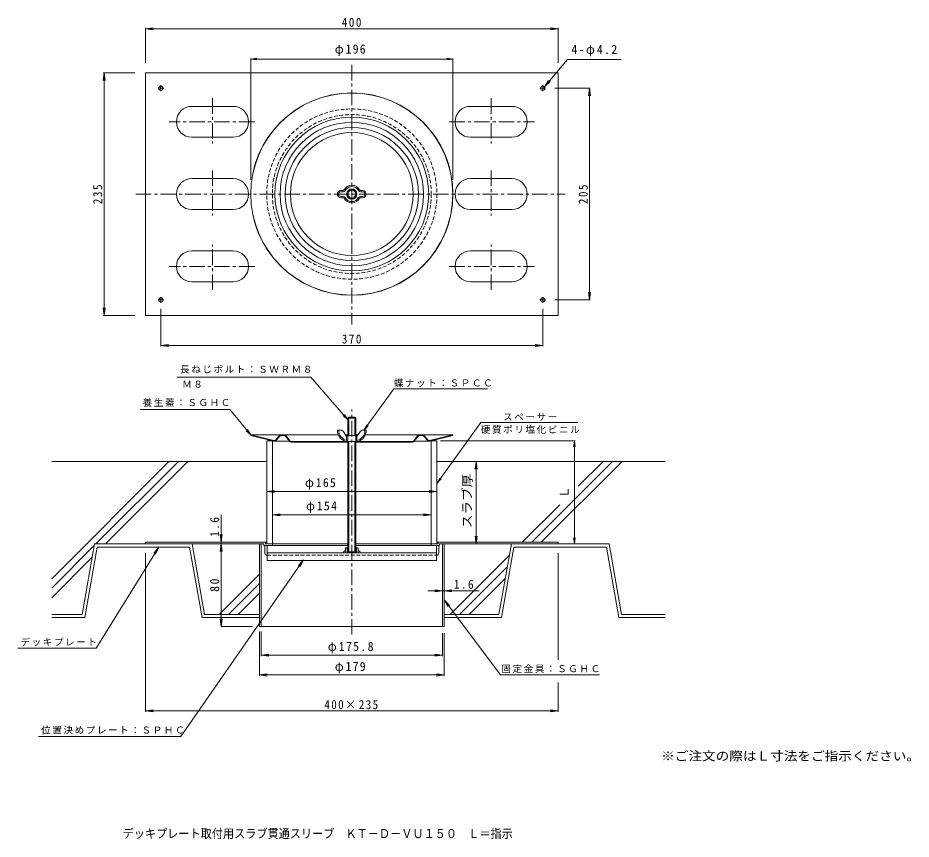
# Model space of a CAD drawing. Units: millimetres at full size, sheet at 1:3. Extents: x -367 to 498, y -409 to 387.
import ezdxf
from ezdxf.enums import TextEntityAlignment as Align

# ---------------------------------------------------------------- set-up
doc = ezdxf.new("R2010")
doc.units = ezdxf.units.MM
doc.header["$LTSCALE"] = 3
doc.linetypes.add('CHAIN1', pattern=[8, 5, -1, 1, -1])
doc.linetypes.add('DASHED1', pattern=[1.8, 1.2, -0.6])
for name, color, linetype, lineweight in [('3-0', 4, 'Continuous', 9), ('3-1', 6, 'DASHED1', 9), ('3-2', 3, 'Continuous', 9), ('3-4', 7, 'Continuous', 9), ('3-5', 7, 'Continuous', 9), ('3-6', 6, 'Continuous', 9), ('3-8', 7, 'Continuous', 9), ('3-A', 2, 'Continuous', 9), ('3-E', 7, 'Continuous', 9), ('3-F', 7, 'Continuous', 9)]:
    doc.layers.add(name, color=color, linetype=linetype, lineweight=lineweight)
doc.layers.add('F-5_F-5ﾚｲﾔ', color=2, linetype='Continuous')
doc.styles.add('ＭＳ ゴシック', font='')
doc.styles.get('ＭＳ ゴシック').set_extended_font_data('MS Gothic')

msp = doc.modelspace()

# ---------------------------------------------------------------- linework, layer by layer
at = {"layer": '3-0', "linetype": 'CHAIN1'}
for p, q in [((-43.437, 340.928), (-43.437, 89.483)), ((-252.756, 215.854), (163.215, 215.854))]:
    msp.add_line(p, q, dxfattribs=at)
at = {"layer": '3-0'}
for p, q in [((-141.437, -17.875), (-141.316, -17.39)), ((-141.437, -17.875), (-118.956, -23.48)), ((-141.316, -17.39), (-118.835, -22.994)), ((-141.316, -17.39), (-56.507, -17.39)), ((-118.472, -23.539), (-103.83, -23.539)), ((-117.334, -22.516), (-113.685, -18.262)), ((-116.954, -22.841), (-113.305, -18.587)), ((-109.168, -17.89), (-111.787, -17.89)), ((-107.582, -18.67), (-103.933, -23.414)), ((-107.186, -18.365), (-103.537, -23.109)), ((15.079, -23.889), (-101.952, -23.889)), ((-101.952, -24.39), (-47.437, -24.39)), ((-49.382, -17.39), (-47.437, -17.39)), ((-47.937, -23.889), (-47.937, -24.39)), ((-39.437, -17.39), (-37.492, -17.39)), ((-39.437, -24.39), (15.079, -24.39)), ((-38.937, -23.889), (-38.937, -24.39)), ((-30.366, -17.39), (54.442, -17.39)), ((16.664, -23.109), (20.313, -18.365)), ((31.599, -23.539), (16.957, -23.539)), ((20.709, -18.67), (17.06, -23.414)), ((22.294, -17.89), (24.914, -17.89)), ((26.432, -18.587), (30.081, -22.841)), ((30.46, -22.516), (26.812, -18.262)), ((54.442, -17.39), (31.962, -22.994)), ((32.083, -23.48), (54.563, -17.875)), ((54.563, -17.875), (54.442, -17.39))]:
    msp.add_line(p, q, dxfattribs=at)
for radius in [98, 97.879, 74.5, 69.5, 64.5, 59.5]:
    msp.add_circle((-43.437, 215.854), radius, dxfattribs=at)
for centre, radius, start, end in [((-118.472, -21.539), 2, 256.00023, 319.37816), ((-118.472, -21.539), 1.5, 256.00023, 319.37816), ((-111.787, -19.89), 2.5, 90, 139.37816), ((-111.787, -19.89), 2, 90, 139.37816), ((-109.168, -19.89), 2.5, 37.56908, 90), ((-109.168, -19.89), 2, 37.56908, 90), ((-101.952, -21.889), 2.5, 217.56908, 270), ((-101.952, -21.889), 2, 217.56908, 270), ((15.079, -21.889), 2, 270, 322.43092), ((15.079, -21.889), 2.5, 270, 322.43092), ((22.294, -19.89), 2.5, 90, 142.43092), ((22.294, -19.89), 2, 90, 142.43092), ((24.914, -19.89), 2.5, 40.62184, 90), ((24.914, -19.89), 2, 40.62184, 90), ((31.599, -21.539), 2, 220.62184, 283.99977), ((31.599, -21.539), 1.5, 220.62184, 283.99977)]:
    msp.add_arc(centre, radius, start, end, dxfattribs=at)
at = {"layer": '3-1', "linetype": 'CHAIN1'}
msp.add_line((-43.437, -210.856), (-43.437, 7.32), dxfattribs=at)
at = {"layer": '3-1', "linetype": 'Continuous'}
msp.add_line((33.563, -32.433), (33.563, -23.111), dxfattribs=at)
at = {"layer": '3-1'}
for radius in [82.5, 77]:
    msp.add_circle((-43.437, 215.854), radius, dxfattribs=at)
at = {"layer": '3-1', "color": 4}
msp.add_circle((-43.437, 215.854), 4.5, dxfattribs=at)
at = {"layer": '3-2'}
for p, q in [((-127.737, -131.71), (-127.737, -124.71)), ((-125.437, -124.71), (-125.437, -139.01)), ((38.563, -124.71), (38.563, -139.01)), ((40.863, -131.71), (40.863, -124.71)), ((38.563, -131.71), (-125.437, -131.71)), ((-125.437, -139.01), (38.563, -139.01))]:
    msp.add_line(p, q, dxfattribs=at)
at = {"layer": '3-2', "color": 2}
for p, q in [((-51.629, -130.71), (-49.437, -129.445)), ((-47.937, -126.711), (-47.937, -131.71)), ((-38.937, -126.71), (-38.937, -131.71)), ((-35.244, -130.71), (-37.437, -129.445)), ((-51.629, -130.71), (-51.629, -131.71)), ((-35.244, -130.71), (-35.244, -131.71))]:
    msp.add_line(p, q, dxfattribs=at)
at = {"layer": '3-2', "linetype": 'DASHED1'}
msp.add_line((-125.437, -134.01), (38.563, -134.01), dxfattribs=at)
at = {"layer": '3-2'}
for centre, start, end in [((-125.437, -131.71), 180, 270), ((38.563, -131.71), 270, 0)]:
    msp.add_arc(centre, 2.3, start, end, dxfattribs=at)
at = {"layer": '3-4'}
for p, q in [((-141.437, 346.666), (-135.488, 347.45)), ((-141.437, 347.266), (-141.437, 229.724)), ((-141.437, 346.666), (-135.488, 345.883)), ((-141.437, 346.666), (54.563, 346.666)), ((54.563, 346.666), (48.615, 347.45)), ((54.563, 346.666), (48.615, 345.883)), ((54.563, 347.266), (54.563, 229.724)), ((-283.324, 333.354), (-284.303, 325.919)), ((-284.224, 333.354), (-253.708, 333.354)), ((-283.324, 333.354), (-282.345, 325.919)), ((-283.324, 98.354), (-283.324, 333.354)), ((-283.324, 98.354), (-284.303, 105.79)), ((-283.324, 98.354), (-282.345, 105.79)), ((-228.437, 68.246), (-228.437, 104.672)), ((141.563, 68.246), (141.563, 104.672)), ((-284.224, 98.354), (-253.708, 98.354)), ((-228.437, 69.146), (-221.001, 70.125)), ((141.563, 69.146), (134.128, 70.125)), ((-228.437, 69.146), (141.563, 69.146)), ((-228.437, 69.146), (-221.001, 68.167)), ((141.563, 69.146), (134.128, 68.167)), ((172.82, -23.111), (42.574, -23.111)), ((172.22, -23.111), (171.436, -29.059)), ((172.22, -23.111), (173.003, -29.059)), ((172.22, -123.111), (172.22, -23.111)), ((77.963, -43.111), (72.347, -43.111)), ((77.063, -43.111), (78.042, -50.546)), ((-125.937, -72.233), (-118.501, -71.254)), ((-125.937, -72.233), (-118.501, -73.212)), ((-125.937, -72.233), (39.063, -72.233)), ((39.063, -72.233), (31.628, -71.254)), ((39.063, -72.233), (31.628, -73.212)), ((-170.06, -94.728), (-170.06, -123.111)), ((-120.437, -94.74), (-113.001, -93.761)), ((-120.437, -94.74), (-113.001, -95.719)), ((-120.437, -94.74), (33.563, -94.74)), ((26.128, -93.761), (33.563, -94.74)), ((26.128, -95.719), (33.563, -94.74)), ((-170.06, -121.511), (-171.038, -114.075)), ((-170.06, -121.511), (-169.081, -114.075)), ((77.063, -123.111), (76.084, -115.675)), ((77.063, -123.111), (78.042, -115.675)), ((172.22, -123.111), (171.436, -117.162)), ((172.22, -123.111), (173.003, -117.162)), ((-230.491, -126.111), (-235.239, -131.916)), ((-170.06, -123.111), (-171.038, -130.546)), ((-170.06, -203.11), (-170.06, -123.111)), ((-170.06, -123.111), (-169.081, -130.546)), ((80.05, -168.445), (30.223, -168.445)), ((44.463, -168.445), (37.028, -167.466)), ((44.463, -168.445), (37.028, -169.424)), ((46.063, -168.445), (53.499, -167.466)), ((46.063, -168.445), (53.499, -169.424)), ((-170.06, -203.11), (-171.038, -195.675)), ((-170.06, -203.11), (-169.081, -195.675)), ((-139.651, -203.11), (-170.06, -203.11)), ((-131.337, -231.837), (-131.337, -207.96)), ((44.463, -231.837), (44.463, -209.413)), ((-131.337, -230.937), (-123.901, -229.958)), ((-131.337, -230.937), (-123.901, -231.916)), ((-131.337, -230.937), (44.463, -230.937)), ((44.463, -230.937), (37.028, -229.958)), ((44.463, -230.937), (37.028, -231.916))]:
    msp.add_line(p, q, dxfattribs=at)
at = {"layer": '3-4', "color": 4}
for p, q in [((-243.437, 333.354), (156.563, 333.354)), ((-243.437, 333.354), (-243.437, 98.354)), ((156.563, 333.354), (156.563, 98.354)), ((-243.437, 98.354), (156.563, 98.354)), ((-243.437, -121.511), (-243.437, -123.111)), ((-243.437, -121.511), (-125.937, -121.511)), ((-243.437, -123.111), (-128.537, -123.111)), ((-132.937, -123.111), (-132.937, -203.11)), ((-131.337, -123.111), (-131.337, -203.11)), ((-128.537, -123.111), (-128.537, -124.71)), ((-128.537, -124.71), (-47.437, -124.71)), ((-126.937, -121.511), (-126.937, -123.111)), ((-126.937, -123.111), (-95.437, -123.111)), ((-120.437, -123.111), (-120.437, -124.71)), ((-39.437, -124.71), (41.663, -124.71)), ((40.063, -123.111), (23.86, -123.111)), ((33.563, -123.111), (33.563, -124.71)), ((39.063, -121.511), (156.563, -121.511)), ((40.063, -121.511), (40.063, -123.111)), ((41.663, -123.111), (156.563, -123.111)), ((41.663, -123.111), (41.663, -124.71)), ((44.463, -123.111), (44.463, -203.11)), ((46.063, -123.111), (46.063, -203.11)), ((156.563, -121.511), (156.563, -123.111)), ((-132.937, -203.11), (46.063, -203.11))]:
    msp.add_line(p, q, dxfattribs=at)
at = {"layer": '3-4', "color": 4, "linetype": 'CHAIN1'}
for p, q in [((-228.437, 315.619), (-228.437, 321.305)), ((141.563, 315.619), (141.563, 321.305)), ((-231.12, 318.354), (-225.597, 318.354)), ((144.247, 318.354), (138.723, 318.354)), ((-231.12, 113.354), (-225.597, 113.354)), ((-228.437, 116.09), (-228.437, 110.404)), ((144.247, 113.354), (138.723, 113.354)), ((141.563, 116.09), (141.563, 110.404))]:
    msp.add_line(p, q, dxfattribs=at)
at = {"layer": '3-4'}
for points in [[(77.063, -123.111), (77.063, -43.111), (76.084, -50.546)], [(-291.121, -223.98), (-230.491, -126.111), (-233.575, -132.947)]]:
    msp.add_lwpolyline(points, dxfattribs=at)
at = {"layer": '3-4', "color": 4}
for centre in [(-228.437, 318.354), (141.563, 318.354), (-228.437, 113.354), (141.563, 113.354)]:
    msp.add_circle(centre, 2.1, dxfattribs=at)
at = {"layer": '3-5'}
for p, q in [((-83.004, 38.463), (-212.8, 38.463)), ((-83.004, 38.463), (-47.437, -2.711)), ((-2.825, 27.188), (88.129, 27.188)), ((-161.527, 7.091), (-248.343, 7.091)), ((-161.527, 7.091), (-141.316, -17.39)), ((-47.437, -2.711), (-51.874, 1.329)), ((-47.437, -2.711), (-50.677, 2.339)), ((-31.726, -12.889), (-28.882, -7.606)), ((81.562, -5.57), (39.063, -64.503)), ((81.562, -5.57), (175.648, -5.57)), ((-141.316, -17.39), (-145.753, -13.35)), ((-141.316, -17.39), (-144.556, -12.34)), ((39.063, -64.503), (41.908, -59.22)), ((39.063, -64.503), (43.178, -60.136)), ((-90.154, -138.568), (-95.206, -144.111)), ((46.063, -177.252), (100.544, -249.806)), ((46.063, -177.252), (51.311, -182.61)), ((46.063, -177.252), (49.745, -183.786)), ((-209.223, -309.61), (-347.105, -309.61))]:
    msp.add_line(p, q, dxfattribs=at)
for points in [[(-2.825, 27.188), (-31.726, -12.889), (-27.611, -8.523)], [(-209.223, -309.61), (-90.154, -138.568), (-93.599, -145.23)]]:
    msp.add_lwpolyline(points, dxfattribs=at)
at = {"layer": '3-6'}
for p, q in [((-334.244, -156.787), (-220.567, -43.111)), ((-125.937, -43.111), (-334.244, -43.111)), ((-291.375, -123.111), (-211.375, -43.111)), ((-282.182, -123.111), (-202.182, -43.111)), ((39.063, -43.111), (260.024, -43.111)), ((130.858, -121.511), (209.258, -43.111)), ((140.051, -121.511), (218.451, -43.111)), ((176.026, -67.151), (200.066, -43.111)), ((121.666, -121.511), (157.993, -85.183)), ((-292.978, -124.714), (-334.244, -165.98)), ((-304.726, -191.342), (-292.695, -123.111)), ((-290.178, -126.111), (-302.209, -194.342)), ((-198.048, -123.111), (-292.695, -123.111)), ((-290.178, -126.111), (-200.565, -126.111)), ((-200.565, -126.111), (-188.534, -194.342)), ((-186.017, -191.342), (-198.048, -123.111)), ((99.143, -191.342), (111.174, -123.111)), ((113.692, -126.111), (101.661, -194.342)), ((205.822, -123.111), (111.174, -123.111)), ((113.692, -126.111), (203.305, -126.111)), ((203.305, -126.111), (215.336, -194.342)), ((217.853, -191.342), (205.822, -123.111)), ((-294.946, -135.874), (-334.244, -175.172)), ((51.835, -191.342), (109.271, -133.905)), ((61.027, -191.342), (107.303, -145.066)), ((-172.018, -191.342), (-132.937, -152.26)), ((-162.825, -191.342), (-132.937, -161.453)), ((70.219, -191.342), (105.335, -156.226)), ((-153.633, -191.342), (-132.937, -170.645)), ((-304.726, -191.342), (-334.244, -191.342)), ((-302.209, -194.342), (-334.244, -194.342)), ((-132.937, -194.342), (-188.534, -194.342)), ((-132.937, -191.342), (-186.017, -191.342)), ((46.063, -191.342), (99.143, -191.342)), ((46.063, -194.342), (101.661, -194.342)), ((215.336, -194.342), (260.024, -194.342)), ((260.024, -191.342), (217.853, -191.342))]:
    msp.add_line(p, q, dxfattribs=at)
at = {"layer": '3-8'}
for p, q in [((-120.437, -123.111), (-120.437, -23.111)), ((33.563, -123.111), (33.563, -23.111)), ((33.563, -23.111), (39.063, -23.111)), ((39.063, -123.111), (39.063, -23.111)), ((-125.937, -123.111), (-47.437, -123.111)), ((-39.437, -123.111), (39.063, -123.111))]:
    msp.add_line(p, q, dxfattribs=at)
msp.add_lwpolyline([(-125.937, -123.111), (-125.937, -23.111), (-120.437, -23.111)], dxfattribs=at)
at = {"layer": '3-A', "color": 4, "linetype": 'CHAIN1'}
for p, q in [((-178.436, 308.637), (-178.436, 264.953)), ((91.563, 308.637), (91.563, 264.953)), ((-137.861, 285.854), (-220.3, 285.854)), ((50.988, 285.854), (133.427, 285.854)), ((-178.436, 238.637), (-178.436, 194.953)), ((91.563, 238.637), (91.563, 194.953)), ((-178.436, 123.072), (-178.436, 166.756)), ((91.563, 123.072), (91.563, 166.756)), ((-137.861, 145.854), (-220.3, 145.854)), ((50.988, 145.854), (133.427, 145.854))]:
    msp.add_line(p, q, dxfattribs=at)
at = {"layer": '3-A', "color": 4}
for p, q in [((-158.436, 300.854), (-198.436, 300.854)), ((71.563, 300.854), (111.563, 300.854)), ((-158.436, 270.854), (-198.436, 270.854)), ((71.563, 270.854), (111.563, 270.854)), ((-198.436, 230.854), (-158.437, 230.854)), ((111.563, 230.854), (71.563, 230.854)), ((-198.436, 200.854), (-158.437, 200.854)), ((111.563, 200.854), (71.563, 200.854)), ((-158.436, 160.854), (-198.436, 160.854)), ((71.563, 160.854), (111.563, 160.854)), ((-158.436, 130.854), (-198.436, 130.854)), ((71.563, 130.854), (111.563, 130.854))]:
    msp.add_line(p, q, dxfattribs=at)
at = {"layer": '3-A'}
for p, q in [((-51.91, 219.354), (-53.937, 219.354)), ((-51.91, 218.154), (-53.937, 218.154)), ((-34.963, 219.354), (-32.937, 219.354)), ((-34.963, 218.154), (-32.937, 218.154)), ((-53.937, 213.554), (-51.91, 213.554)), ((-53.937, 212.354), (-51.91, 212.354)), ((-32.937, 213.554), (-34.963, 213.554)), ((-32.937, 212.354), (-34.963, 212.354)), ((-46.437, -0.353), (-47.437, -1.353)), ((-47.437, -1.353), (-39.437, -1.353)), ((-47.437, -1.353), (-47.437, -17.889)), ((-46.437, -0.353), (-40.437, -0.353)), ((-46.437, -0.353), (-46.437, -17.889)), ((-39.437, -1.353), (-40.437, -0.353)), ((-40.437, -0.353), (-40.437, -17.889)), ((-39.437, -1.353), (-39.437, -17.889)), ((-54.425, -12.889), (-57.437, -12.889)), ((-51.041, -14.757), (-48.437, -18.889)), ((-35.833, -14.757), (-38.437, -18.889)), ((-32.448, -12.889), (-29.437, -12.889)), ((-49.237, -23.889), (-37.637, -23.889)), ((-38.437, -17.889), (-48.437, -17.889)), ((-48.437, -17.889), (-48.437, -22.689)), ((-47.437, -23.889), (-47.437, -131.71)), ((-47.237, -17.889), (-47.237, -22.689)), ((-46.437, -23.889), (-46.437, -131.71)), ((-40.437, -23.889), (-40.437, -131.71)), ((-39.637, -17.889), (-39.637, -22.689)), ((-39.437, -23.889), (-39.437, -131.71)), ((-38.437, -17.889), (-38.437, -22.689)), ((-49.437, -126.71), (-49.437, -131.71)), ((-46.437, -126.71), (-49.437, -126.71)), ((-37.437, -126.71), (-40.437, -126.71)), ((-37.437, -126.71), (-37.437, -131.71)), ((-47.437, -130.71), (-46.437, -131.71)), ((-47.437, -130.71), (-39.437, -130.71)), ((-46.437, -131.71), (-40.437, -131.71)), ((-39.437, -130.71), (-40.437, -131.71))]:
    msp.add_line(p, q, dxfattribs=at)
at = {"layer": '3-A', "color": 7}
msp.add_line((-291.121, -223.98), (-366.997, -223.98), dxfattribs=at)
at = {"layer": '3-A'}
for radius in [5, 3.8]:
    msp.add_circle((-43.437, 215.854), radius, dxfattribs=at)
at = {"layer": '3-A', "color": 4}
for centre, start, end in [((-198.436, 285.854), 90, 270), ((-158.436, 285.854), 270, 90), ((71.563, 285.854), 90, 270), ((111.563, 285.854), 270, 90), ((-198.436, 215.854), 90, 270), ((-158.437, 215.854), 270, 90), ((71.563, 215.854), 90, 270), ((111.563, 215.854), 270, 90), ((-198.436, 145.854), 90, 270), ((-158.436, 145.854), 270, 90), ((71.563, 145.854), 90, 270), ((111.563, 145.854), 270, 90)]:
    msp.add_arc(centre, 15, start, end, dxfattribs=at)
at = {"layer": '3-A'}
for centre, radius, start, end in [((-53.937, 215.854), 3.5, 90, 270), ((-53.937, 215.854), 2.3, 90, 270), ((-51.91, 220.554), 1.2, 270, 323.96806), ((-51.91, 220.554), 2.4, 270, 323.96806), ((-43.437, 215.854), 8.5, 28.02756, 151.97244), ((-43.437, 215.854), 7.3, 28.02756, 153.56662), ((-34.963, 220.554), 2.4, 212.0298, 270), ((-34.963, 220.554), 1.2, 216.03194, 270), ((-32.937, 215.854), 3.5, 270, 90), ((-32.937, 215.854), 2.3, 270, 90), ((-51.91, 211.154), 2.4, 32.02982, 90), ((-51.91, 211.154), 1.2, 36.03194, 90), ((-43.437, 215.854), 8.5, 208.02756, 331.97244), ((-43.437, 215.854), 7.3, 208.02756, 331.97244), ((-34.963, 211.154), 2.4, 90, 147.97018), ((-34.963, 211.154), 1.2, 90, 143.96806), ((-45.912, -12.855), 11.525, 180.17361, 253.23207), ((-45.912, -12.855), 10.325, 180.17361, 255.40904), ((-54.425, -16.889), 4, 32.21649, 90), ((-40.962, -12.855), 10.325, 284.59094, 359.82637), ((-40.962, -12.855), 11.525, 286.76791, 359.82637), ((-32.448, -16.889), 4, 90, 147.78351), ((-48.637, -22.689), 0.2, 308.26572, 0), ((-48.437, -22.689), 1.2, 270, 0), ((-38.437, -22.689), 1.2, 180, 270), ((-38.237, -22.689), 0.2, 180, 231.73428)]:
    msp.add_arc(centre, radius, start, end, dxfattribs=at)
at = {"layer": '3-E'}
msp.add_line((100.544, -249.806), (196.396, -249.806), dxfattribs=at)
at = {"layer": '3-F'}
for p, q in [((-243.437, 375.928), (-236.001, 376.907)), ((-243.437, 376.828), (-243.437, 342.953)), ((-243.437, 375.928), (156.563, 375.928)), ((-243.437, 375.928), (-236.001, 374.949)), ((156.563, 375.928), (149.128, 376.907)), ((156.563, 375.928), (149.128, 374.949)), ((156.563, 376.828), (156.563, 342.953)), ((165.481, 346.378), (143.193, 319.679)), ((165.481, 346.378), (217.482, 346.378)), ((143.193, 319.679), (147.207, 326.014)), ((143.193, 319.679), (148.71, 324.76)), ((153.247, 318.354), (187.619, 318.354)), ((186.719, 318.354), (185.74, 310.919)), ((186.719, 318.354), (187.698, 310.919)), ((186.719, 113.354), (186.719, 318.354)), ((153.247, 113.354), (187.619, 113.354)), ((186.719, 113.354), (185.74, 120.79)), ((186.719, 113.354), (187.698, 120.79)), ((46.211, -123.111), (117.463, -123.111)), ((-243.437, -132.11), (-243.437, -285.635)), ((156.563, -132.11), (156.563, -235.465)), ((-132.937, -207.96), (-132.937, -250.936)), ((46.063, -209.413), (46.063, -250.936)), ((-132.937, -250.036), (-125.501, -249.057)), ((-132.937, -250.036), (-125.501, -251.015)), ((-132.937, -250.036), (46.063, -250.036)), ((46.063, -250.036), (38.628, -249.057)), ((46.063, -250.036), (38.628, -251.015)), ((156.563, -257.168), (156.563, -285.635)), ((-243.437, -284.735), (-236.001, -283.756)), ((-243.437, -284.735), (156.563, -284.735)), ((-243.437, -284.735), (-236.001, -285.713)), ((156.563, -284.735), (149.128, -283.756)), ((156.563, -284.735), (149.128, -285.713))]:
    msp.add_line(p, q, dxfattribs=at)

# ---------------------------------------------------------------- texts
at = {"layer": '3-4', "color": 2, "style": 'ＭＳ ゴシック', "width": 1.1}
msp.add_text('スラブ厚', height=8.798, rotation=90, dxfattribs=at).set_placement((75.263, -107.857), align=Align.BOTTOM_LEFT)
at = {"layer": '3-4', "color": 2, "style": 'ＭＳ ゴシック'}
msp.add_text('Ｌ', height=8.798, rotation=90, dxfattribs=at).set_placement((169.342, -79.111), align=Align.BOTTOM_LEFT)
at = {"layer": '3-4', "color": 2, "char_height": 8.798, "attachment_point": 7, "style": 'ＭＳ ゴシック'}
for s, insert in [('\\T1.21;\\W0.95;φ196', (-59.937, 349.614)), ('\\T1.27;\\W0.9;370', (-53.187, 70.946)), ('\\T1.21;\\W0.95;φ165', (-88.819, -70.433)), ('\\T1.21;\\W0.95;φ154', (-87.819, -92.94)), ('\\T1.27;\\W0.9;1.6', (55.494, -166.645)), ('\\T1.23;\\W0.95;φ175.8', (-66.687, -229.137))]:
    msp.add_mtext(s, dxfattribs=dict(at, insert=insert))
at = {"layer": '3-4', "color": 2, "char_height": 8.798, "attachment_point": 7, "rotation": 90, "style": 'ＭＳ ゴシック'}
for s, insert in [('\\T1.27;\\W0.9;235', (-285.124, 206.104)), ('\\T1.27;\\W0.9;1.6', (-171.86, -116.094)), ('\\T1.27;\\W0.95;80', (-171.86, -169.485))]:
    msp.add_mtext(s, dxfattribs=dict(at, insert=insert))
at = {"layer": '3-4', "insert": (-364.455, -222.147), "char_height": 6.598, "attachment_point": 7, "style": 'ＭＳ ゴシック'}
msp.add_mtext('\\T1.17;デッキプレート', dxfattribs=at)
at = {"layer": '3-5', "char_height": 6.598, "attachment_point": 7, "style": 'ＭＳ ゴシック'}
for s, insert in [('\\T1.17;長ねじボルト：ＳＷＲＭ８', (-209.846, 42.023)), ('\\T1.17;Ｍ８', (-207.805, 28.134)), ('\\T1.17;蝶ナット：ＳＰＣＣ', (-2.691, 28.79)), ('\\T1.17;養生蓋：ＳＧＨＣ', (-246.041, 9.765)), ('\\T1.17;スペーサー', (103.105, -3.809)), ('\\T1.17;硬質ポリ塩化ビニル', (81.627, -16.381)), ('\\T1.17;位置決めプレート：ＳＰＨＣ', (-344.409, -307.502))]:
    msp.add_mtext(s, dxfattribs=dict(at, insert=insert))
at = {"layer": '3-E', "insert": (101.51, -248.103), "char_height": 6.598, "attachment_point": 7, "style": 'ＭＳ ゴシック'}
msp.add_mtext('\\T1.17;固定金具：ＳＧＨＣ', dxfattribs=at)
at = {"layer": '3-F', "color": 2, "char_height": 8.798, "attachment_point": 7, "style": 'ＭＳ ゴシック'}
for s, insert in [('\\T1.27;\\W0.9;400', (-53.187, 377.728)), ('\\T1.23;\\W0.95;4-φ4.2', (169.422, 349.214)), ('\\T1.21;\\W0.95;φ179', (-59.937, -248.536)), ('\\T1.24;\\W0.9;400×235', (-70.062, -283.235))]:
    msp.add_mtext(s, dxfattribs=dict(at, insert=insert))
at = {"layer": '3-F', "color": 2, "insert": (185.219, 206.104), "char_height": 8.798, "attachment_point": 7, "rotation": 90, "style": 'ＭＳ ゴシック'}
msp.add_mtext('\\T1.27;\\W0.9;205', dxfattribs=at)
at = {"layer": 'F-5_F-5ﾚｲﾔ', "style": 'ＭＳ ゴシック'}
for s, width, p in [('※ご注文の際はＬ寸法をご指示ください。', 1.1, (256.28, -335.534)), ('デッキプレート取付用スラブ貫通スリーブ\u3000ＫＴ－Ｄ－ＶＵ１５０\u3000Ｌ＝指示', 0.9, (-265.503, -410.664))]:
    msp.add_text(s, height=8.798, dxfattribs=dict(at, width=width)).set_placement(p, align=Align.BOTTOM_LEFT)

doc.saveas('drawing.dxf')
